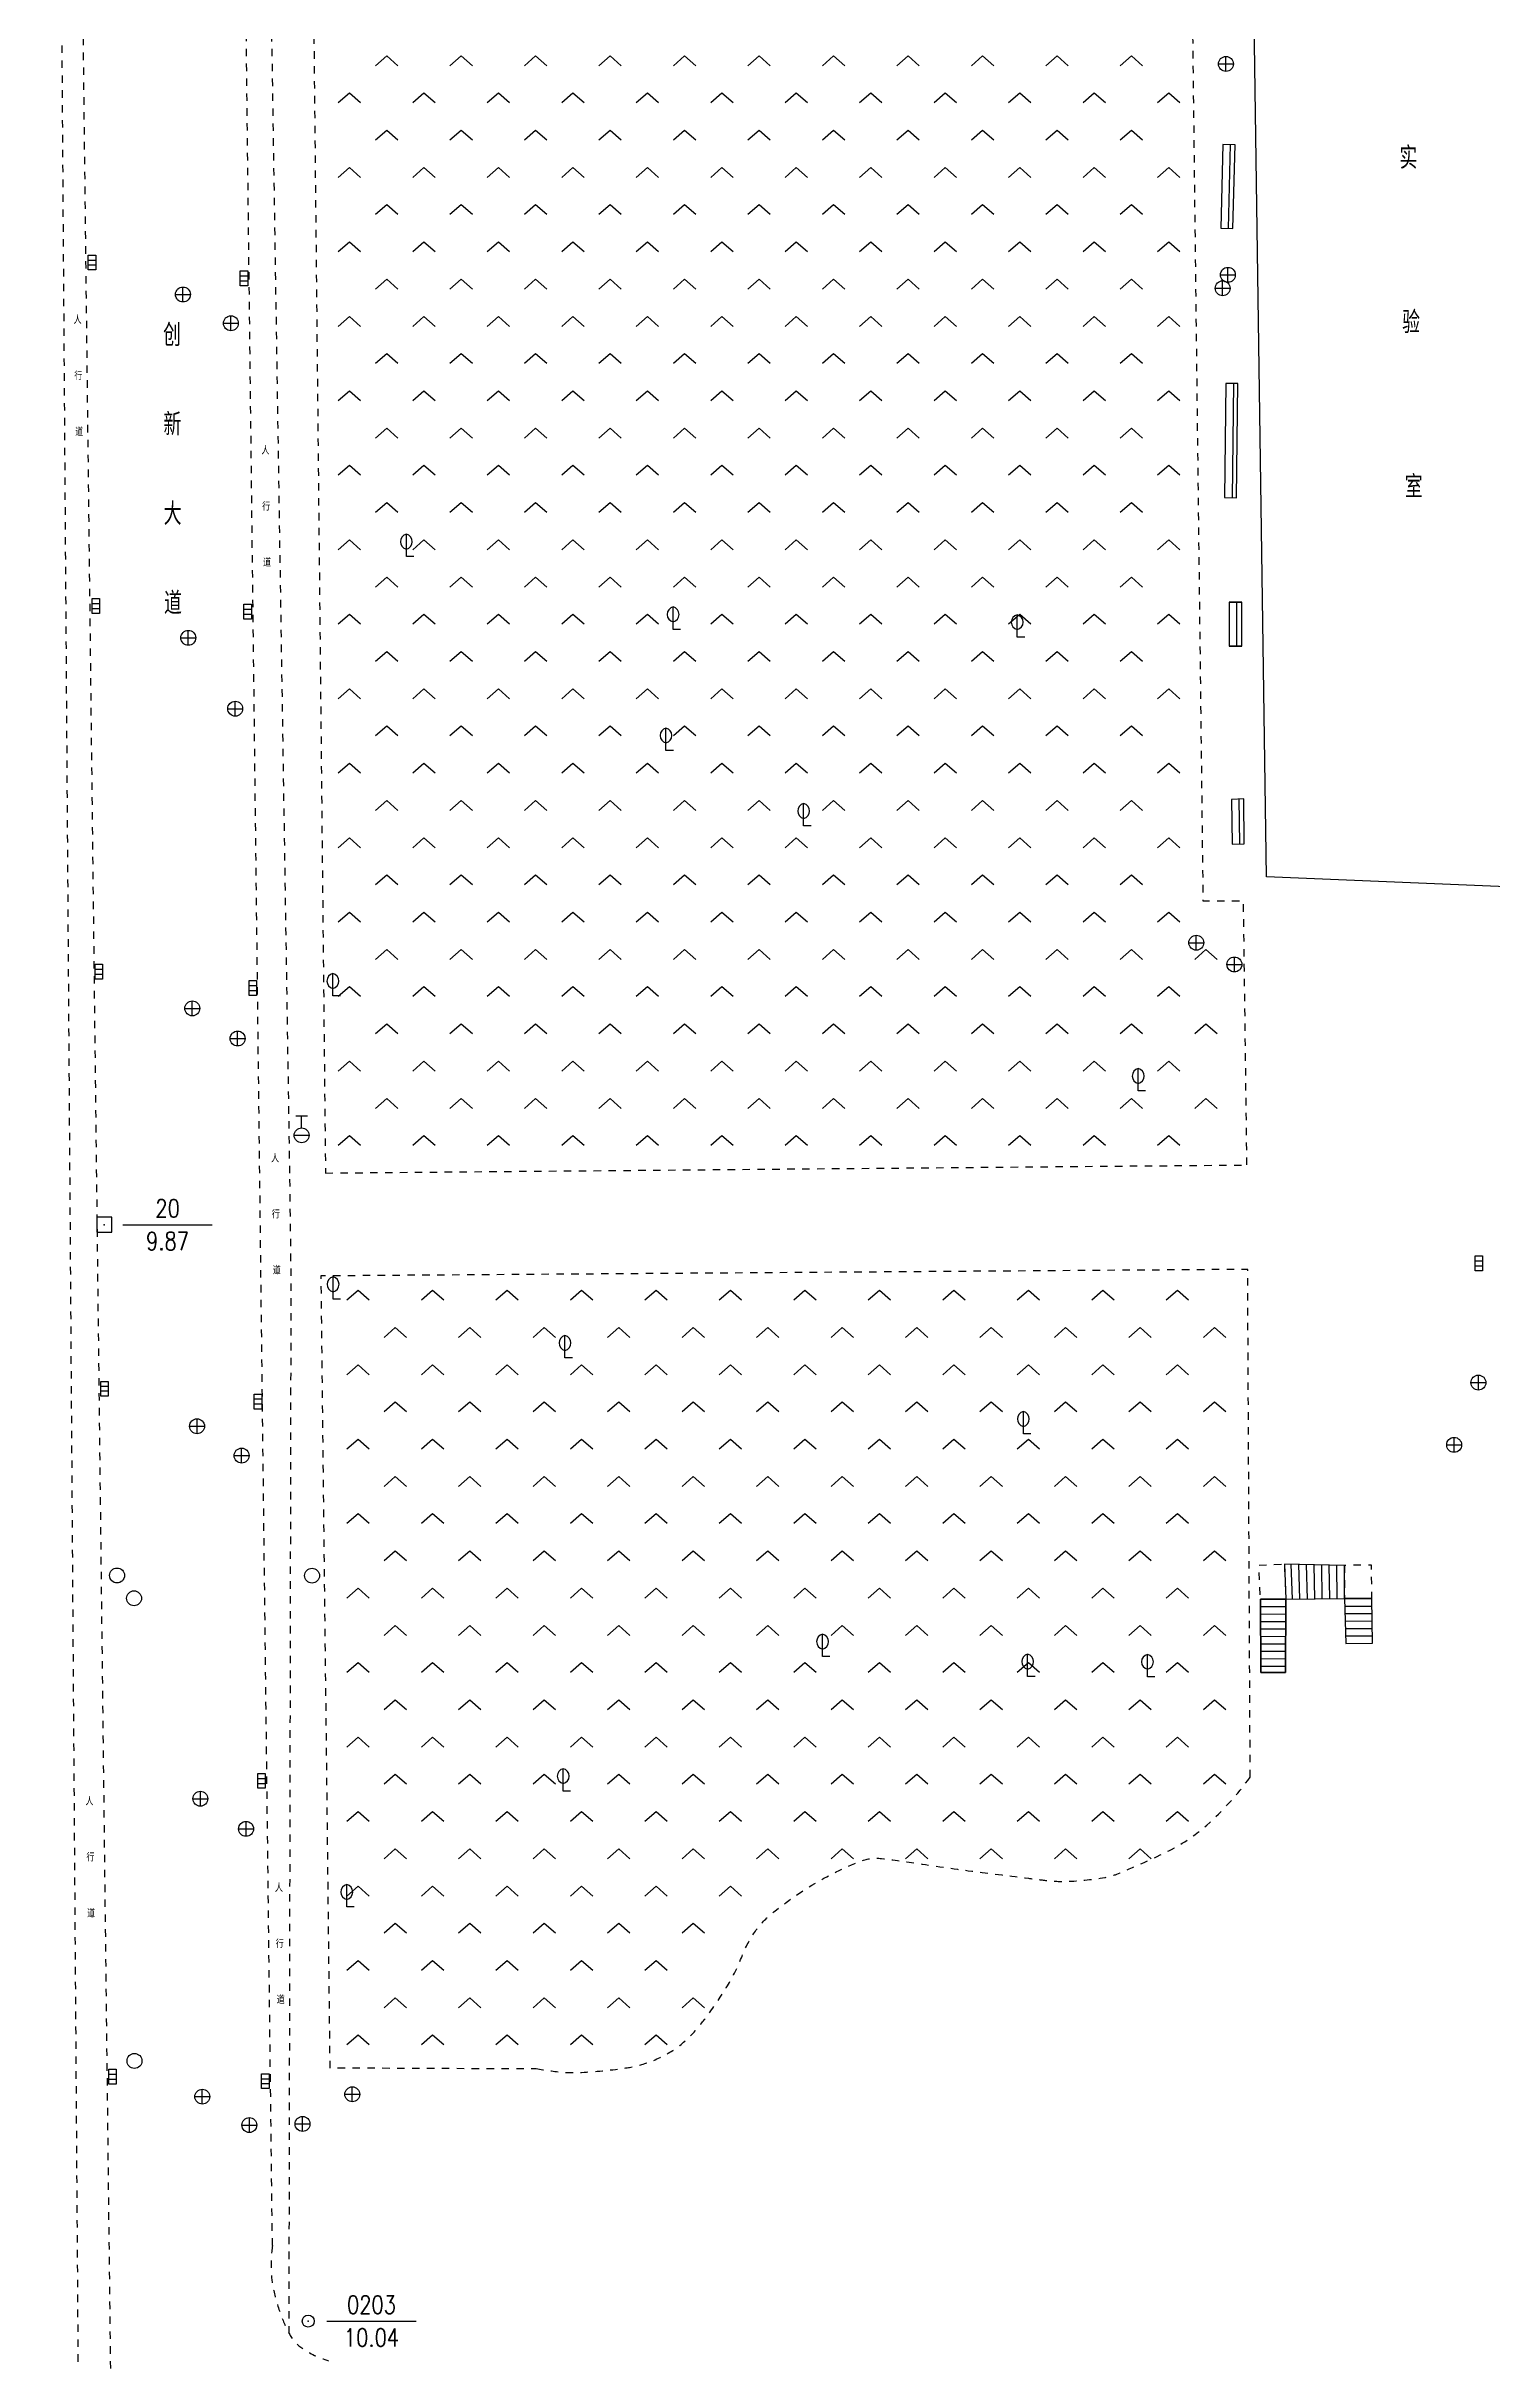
# Model space of a CAD drawing. Extents: x 1059 to 1761, y 608 to 1213.
# Drawn here: x 1472.4 to 1569.5, y 885.2 to 1040.6 of the extents above; entities that cross this region are included whole.
import ezdxf
from ezdxf.enums import TextEntityAlignment as Align

# ---------------------------------------------------------------- set-up
doc = ezdxf.new("R2010")
doc.units = 0
doc.header["$LTSCALE"] = 0.5
doc.header["$PDSIZE"] = 0.2
doc.linetypes.add('X6', pattern=[2, 1, -1])
doc.layers.get('0').update_dxf_attribs({"linetype": 'CONTINUOUS'})
doc.layers.add('ASSIST', color=7, linetype='CONTINUOUS', plot=False)
for name, color, linetype in [('DLSS', 4, 'CONTINUOUS'), ('GXYZ', 2, 'CONTINUOUS'), ('JMD', 6, 'CONTINUOUS'), ('KZD', 1, 'CONTINUOUS'), ('ZBTZ', 3, 'CONTINUOUS')]:
    doc.layers.add(name, color=color, linetype=linetype)
doc.styles.add('HZ', font='rs.shx', dxfattribs={"width": 0.8, "bigfont": 'hztxt.shx'})

# ---------------------------------------------------------------- blocks, each defined once
blk = doc.blocks.new('gc041')
for p, q in [((-1, 0.5), (1, 0.5)), ((-1, -0.5), (-1, 0.5)), ((-0.33, 0.5), (-0.33, -0.5)), ((0.33, 0.5), (0.33, -0.5)), ((1, 0.5), (1, -0.5)), ((1, -0.5), (-1, -0.5))]:
    blk.add_line(p, q)
blk = doc.blocks.new('gc188')
blk.add_circle((0, 0), 1)
blk = doc.blocks.new('gc043')
for p, q in [((-1, 0), (1, 0)), ((0, -1), (0, 1))]:
    blk.add_line(p, q)
blk.add_circle((0, 0), 1)
blk = doc.blocks.new('gc133')
for p, q in [((-1, 0), (1, 0)), ((-0.8, 2.6), (0.8, 2.6)), ((0, 1), (0, 2.6))]:
    blk.add_line(p, q)
blk.add_circle((0, 0), 1)
blk = doc.blocks.new('gc143')
for p, q in [((0, 0), (0, 3)), ((1, 0), (0, 0))]:
    blk.add_line(p, q)
for centre, start, end in [((0.225, 2), 102.68038, 257.31962), ((-0.225, 2), 282.68038, 77.31962)]:
    blk.add_arc(centre, 1.025, start, end)
blk = doc.blocks.new('gc211')
for p, q in [((0, 0), (-1.5, -1.32)), ((1.5, -1.32), (0, 0))]:
    blk.add_line(p, q)
blk = doc.blocks.new('gc117')
blk.add_circle((0, 0), 0.8)
blk.add_point((0, 0))
blk = doc.blocks.new('gc115')
blk.add_lwpolyline([(-1, -1), (1, -1), (1, 1), (-1, 1)], close=True)
blk.add_point((0, 0))

msp = doc.modelspace()

# ---------------------------------------------------------------- linework, layer by layer
at = {"linetype": 'Continuous', "elevation": 22.78, "flags": 128}
msp.add_lwpolyline([(1553.88, 936.36), (1553.9, 931.43), (1555.56, 931.42), (1555.59, 936.35)], close=True, dxfattribs=at)
at = {"layer": 'ASSIST', "linetype": 'Continuous'}
for p, q in [((1551.77, 1003.29, 10.38), (1551.77, 1000.33, 3.96)), ((1551.77, 1003.29, 10.38), (1552.63, 1003.29, 5.01)), ((1552.63, 1000.33, 10.07), (1552.63, 1003.29, 3.28)), ((1552.63, 1000.33, 10.07), (1551.77, 1000.33, 3.97))]:
    msp.add_line(p, q, dxfattribs=at)
at = {"layer": 'ASSIST', "linetype": 'Continuous', "flags": 128}
for points in [[(1552.17, 1033.99), (1551.35, 1034.02), (1551.21, 1028.4), (1552.03, 1028.37)], [(1552.36, 1017.96), (1551.56, 1017.97), (1551.47, 1010.31), (1552.26, 1010.3)], [(1552.63, 1003.29), (1551.77, 1003.29), (1551.77, 1000.33), (1552.63, 1000.33)], [(1552.77, 990.07), (1551.93, 990.04), (1551.98, 987.04), (1552.79, 987.07)]]:
    msp.add_lwpolyline(points, close=True, dxfattribs=at)
for points, elevation in [([(1555.59, 936.35), (1559.53, 936.39), (1559.53, 938.62), (1555.49, 938.71)], 0.02), ([(1553.9, 931.43), (1553.88, 936.36), (1555.59, 936.35), (1555.56, 931.42)], 10.16), ([(1559.53, 936.39), (1559.61, 933.38), (1561.4, 933.39), (1561.35, 936.4)], 10.16)]:
    msp.add_lwpolyline(points, close=True, dxfattribs=dict(at, elevation=elevation))
at = {"layer": 'DLSS', "linetype": 'X6', "flags": 128}
for points in [[(1488.72, 964.94), (1485.2, 1187.99), (1488.58, 1195.35), (1526.25, 1195.88)], [(1472.37, 1189.65), (1474.67, 860.01)], [(1487.55, 892.95), (1484.06, 1187.77)], [(1473.13, 1186.17), (1478.56, 724.18)], [(1552.97, 965.5), (1552.74, 983.22), (1550.04, 983.22), (1549.18, 1055.13), (1551.87, 1055.19)], [(1490.22, 1052.27), (1491.11, 964.96)], [(1491.11, 964.96), (1552.97, 965.5)], [(1488.67, 887.05), (1488.81, 957.98), (1488.72, 964.94)], [(1553.19, 924.4), (1553.02, 958.49), (1490.8, 958.05), (1491.4, 904.89), (1505.25, 904.83)]]:
    msp.add_lwpolyline(points, dxfattribs=at)
at = {"layer": 'DLSS', "linetype": 'X6', "elevation": 0.02, "flags": 128}
for points in [[(1555.59, 936.35), (1553.88, 936.36), (1553.78, 938.64), (1555.49, 938.71), (1555.59, 936.35)], [(1559.53, 938.62), (1559.53, 936.39), (1561.35, 936.4), (1561.34, 938.63), (1559.53, 938.62)]]:
    msp.add_lwpolyline(points, dxfattribs=at)
at = {"layer": 'DLSS', "linetype": 'X6', "flags": 128}
for points in [[(1505.25, 904.83, 0.022717), (1507.09, 904.59, 0.034985), (1508.29, 904.58, 0.019034), (1511.11, 904.85, 0.039381), (1512.44, 905.14, 0.062629), (1514.23, 905.93, 0.067497), (1515.65, 907.07, 0.029947), (1516.67, 908.29, 0.019966), (1518.02, 910.26, 0.048353), (1519.03, 912.28, -0.057481), (1519.91, 913.98, -0.071583), (1521.06, 915.23, -0.036473), (1523.77, 917.15, -0.044212), (1527.07, 918.77, -0.120308), (1528.43, 918.94, -0.010824), (1530.92, 918.6, 0.007031), (1534.74, 918.06, 0.000763), (1538.3, 917.61, 0.002194), (1539.53, 917.46, 0.042076), (1541.06, 917.41, 0.026913), (1543.42, 917.66, 0.058267), (1544.24, 917.89, 0.013699), (1547.55, 919.37, 0.070469), (1550.27, 921.18, 0.052987), (1553.19, 924.4)], [(1487.55, 892.95, 0.036952), (1487.46, 891.37, 0.047592), (1487.59, 890.15, 0.032774), (1488.06, 888.46, 0.03745), (1488.67, 887.05, 0.120665), (1489.52, 886.08, 0.078017), (1491.31, 885.22)]]:
    msp.add_lwpolyline(points, format="xyb", dxfattribs=at)
at = {"layer": 'JMD', "linetype": 'Continuous'}
for p, q in [((1554.28, 984.85), (1553.28, 1055.27, 10.06)), ((1551.35, 1034.02), (1551.21, 1028.4)), ((1552.17, 1033.99), (1551.35, 1034.02)), ((1551.85, 1034), (1551.71, 1028.38)), ((1551.21, 1028.4), (1552.03, 1028.37)), ((1551.56, 1017.97), (1551.47, 1010.31)), ((1552.36, 1017.96), (1551.56, 1017.97)), ((1552.06, 1017.96), (1551.97, 1010.3)), ((1551.47, 1010.31), (1552.26, 1010.3)), ((1552.63, 1003.29), (1551.77, 1003.29)), ((1551.77, 1003.29), (1551.77, 1000.33)), ((1552.27, 1003.29), (1552.27, 1000.33)), ((1551.77, 1000.33), (1552.63, 1000.33)), ((1552.77, 990.07), (1551.93, 990.04)), ((1551.93, 990.04), (1551.98, 987.04)), ((1552.43, 990.06), (1552.46, 987.05)), ((1551.98, 987.04), (1552.79, 987.07)), ((1570.93, 984.16, 9.92), (1554.28, 984.85)), ((1559.53, 938.62, 0.02), (1555.49, 938.71, 0.02)), ((1556.03, 936.35, 0.02), (1555.94, 938.7, 0.02)), ((1556.53, 936.36, 0.02), (1556.45, 938.69, 0.02)), ((1557.03, 936.36, 0.02), (1556.96, 938.68, 0.02)), ((1557.53, 936.37, 0.02), (1557.48, 938.66, 0.02)), ((1558.03, 936.37, 0.02), (1557.99, 938.65, 0.02)), ((1558.53, 936.38, 0.02), (1558.5, 938.64, 0.02)), ((1559.03, 936.38, 0.02), (1559.01, 938.63, 0.02)), ((1559.53, 936.39, 10.16), (1559.53, 938.62, 10.16)), ((1559.53, 936.39, 0.02), (1559.53, 938.62, 0.02)), ((1553.9, 931.43, 10.16), (1553.88, 936.36, 10.16)), ((1553.88, 935.86, 10.16), (1555.59, 935.85, 10.16)), ((1555.59, 936.35, 10.16), (1555.56, 931.42, 10.16)), ((1555.59, 936.35, 0.02), (1559.53, 936.39, 0.02)), ((1559.53, 936.39, 10.16), (1559.61, 933.38, 10.16)), ((1559.53, 936.38, 10.16), (1561.35, 936.39, 10.16)), ((1559.54, 935.88, 10.16), (1561.36, 935.89, 10.16)), ((1561.4, 933.39, 10.16), (1561.35, 936.4, 10.16)), ((1553.89, 935.36, 10.16), (1555.59, 935.35, 10.16)), ((1553.89, 934.86, 10.16), (1555.58, 934.85, 10.16)), ((1553.89, 934.36, 10.16), (1555.58, 934.35, 10.16)), ((1559.56, 935.38, 10.16), (1561.37, 935.39, 10.16)), ((1559.57, 934.88, 10.16), (1561.38, 934.89, 10.16)), ((1559.58, 934.38, 10.16), (1561.38, 934.39, 10.16)), ((1553.89, 933.86, 10.16), (1555.58, 933.85, 10.16)), ((1553.89, 933.36, 10.16), (1555.58, 933.35, 10.16)), ((1553.9, 932.86, 10.16), (1555.57, 932.85, 10.16)), ((1559.6, 933.88, 10.16), (1561.39, 933.89, 10.16)), ((1553.9, 932.36, 10.16), (1555.57, 932.35, 10.16)), ((1553.9, 931.86, 10.16), (1555.57, 931.85, 10.16))]:
    msp.add_line(p, q, dxfattribs=at)
at = {"layer": 'KZD', "linetype": 'Continuous'}
for p, q in [((1477.51, 961.49), (1483.51, 961.49)), ((1491.2, 887.88), (1497.2, 887.88))]:
    msp.add_line(p, q, dxfattribs=at)

# ---------------------------------------------------------------- block references
at = {"layer": 'GXYZ', "linetype": 'Continuous', "xscale": 0.5, "yscale": 0.5}
for name, p in [('gc043', (1551.56, 1039.42, 10.35)), ('gc043', (1481.54, 1023.94, 10.7)), ('gc043', (1551.34, 1024.36, 10.36)), ('gc043', (1551.69, 1025.26, 10.36)), ('gc043', (1484.76, 1022.01, 10.62)), ('gc043', (1481.9, 1000.89, 10.34)), ('gc043', (1485.05, 996.13, 10.25)), ('gc043', (1549.57, 980.42, 10.45)), ('gc043', (1552.13, 978.96, 10.16)), ('gc043', (1482.17, 976.01, 10.08)), ('gc043', (1485.21, 973.99, 10.02)), ('gc133', (1489.51, 967.49, 10.15)), ('gc043', (1568.51, 950.89, 10.12)), ('gc043', (1482.49, 947.96, 9.91)), ('gc043', (1566.88, 946.71, 10.12)), ('gc043', (1485.48, 945.99, 9.86)), ('gc188', (1477.12, 937.94, 9.84)), ('gc188', (1490.21, 937.93, 10.05)), ('gc188', (1478.26, 936.41, 9.85)), ('gc043', (1482.71, 922.95, 9.88)), ('gc043', (1485.78, 920.93, 9.86)), ('gc188', (1478.29, 905.35, 9.82)), ('gc043', (1482.84, 902.95, 9.9)), ('gc043', (1492.91, 903.11, 10.06)), ('gc043', (1489.57, 901.12, 10)), ('gc043', (1486, 901.04, 9.86))]:
    msp.add_blockref(name, p, dxfattribs=at)
at = {"layer": 'GXYZ', "linetype": 'Continuous', "xscale": 0.5, "yscale": 0.5, "zscale": 0.5}
for p, rotation in [((1475.44, 1026.09, 10.62), 90), ((1485.64, 1025.02, 10.62), 90), ((1475.7, 1003.03, 10.31), 90), ((1485.89, 1002.65, 10.31), 90), ((1475.89, 978.47, 10.03), 90), ((1486.23, 977.38, 10.02), 90), ((1568.54, 958.9, 10.13), 90), ((1476.28, 950.47, 9.85), 270), ((1486.58, 949.61, 9.83), 270), ((1486.81, 924.15, 9.83), 90), ((1476.82, 904.29, 9.8), 90), ((1487.07, 903.99, 9.84), 90)]:
    msp.add_blockref('gc041', p, dxfattribs=dict(at, rotation=rotation))
at = {"layer": 'KZD', "linetype": 'Continuous', "xscale": 0.5, "yscale": 0.5}
for name, p in [('gc115', (1476.26, 961.49, 9.87)), ('gc117', (1489.95, 887.88, 10.04))]:
    msp.add_blockref(name, p, dxfattribs=at)
at = {"layer": 'ZBTZ', "linetype": 'Continuous', "xscale": 0.5, "yscale": 0.5}
for name, p in [('gc211', (1495.22, 1039.96)), ('gc211', (1500.22, 1039.96)), ('gc211', (1505.22, 1039.96)), ('gc211', (1510.22, 1039.96)), ('gc211', (1515.22, 1039.96)), ('gc211', (1520.22, 1039.96)), ('gc211', (1525.22, 1039.96)), ('gc211', (1530.22, 1039.96)), ('gc211', (1535.22, 1039.96)), ('gc211', (1540.22, 1039.96)), ('gc211', (1545.22, 1039.96)), ('gc211', (1492.72, 1037.46)), ('gc211', (1497.72, 1037.46)), ('gc211', (1502.72, 1037.46)), ('gc211', (1507.72, 1037.46)), ('gc211', (1512.72, 1037.46)), ('gc211', (1517.72, 1037.46)), ('gc211', (1522.72, 1037.46)), ('gc211', (1527.72, 1037.46)), ('gc211', (1532.72, 1037.46)), ('gc211', (1537.72, 1037.46)), ('gc211', (1542.72, 1037.46)), ('gc211', (1547.72, 1037.46)), ('gc211', (1495.22, 1034.96)), ('gc211', (1500.22, 1034.96)), ('gc211', (1505.22, 1034.96)), ('gc211', (1510.22, 1034.96)), ('gc211', (1515.22, 1034.96)), ('gc211', (1520.22, 1034.96)), ('gc211', (1525.22, 1034.96)), ('gc211', (1530.22, 1034.96)), ('gc211', (1535.22, 1034.96)), ('gc211', (1540.22, 1034.96)), ('gc211', (1545.22, 1034.96)), ('gc211', (1492.72, 1032.46)), ('gc211', (1497.72, 1032.46)), ('gc211', (1502.72, 1032.46)), ('gc211', (1507.72, 1032.46)), ('gc211', (1512.72, 1032.46)), ('gc211', (1517.72, 1032.46)), ('gc211', (1522.72, 1032.46)), ('gc211', (1527.72, 1032.46)), ('gc211', (1532.72, 1032.46)), ('gc211', (1537.72, 1032.46)), ('gc211', (1542.72, 1032.46)), ('gc211', (1547.72, 1032.46)), ('gc211', (1495.22, 1029.96)), ('gc211', (1500.22, 1029.96)), ('gc211', (1505.22, 1029.96)), ('gc211', (1510.22, 1029.96)), ('gc211', (1515.22, 1029.96)), ('gc211', (1520.22, 1029.96)), ('gc211', (1525.22, 1029.96)), ('gc211', (1530.22, 1029.96)), ('gc211', (1535.22, 1029.96)), ('gc211', (1540.22, 1029.96)), ('gc211', (1545.22, 1029.96)), ('gc211', (1492.72, 1027.46)), ('gc211', (1497.72, 1027.46)), ('gc211', (1502.72, 1027.46)), ('gc211', (1507.72, 1027.46)), ('gc211', (1512.72, 1027.46)), ('gc211', (1517.72, 1027.46)), ('gc211', (1522.72, 1027.46)), ('gc211', (1527.72, 1027.46)), ('gc211', (1532.72, 1027.46)), ('gc211', (1537.72, 1027.46)), ('gc211', (1542.72, 1027.46)), ('gc211', (1547.72, 1027.46)), ('gc211', (1495.22, 1024.96)), ('gc211', (1500.22, 1024.96)), ('gc211', (1505.22, 1024.96)), ('gc211', (1510.22, 1024.96)), ('gc211', (1515.22, 1024.96)), ('gc211', (1520.22, 1024.96)), ('gc211', (1525.22, 1024.96)), ('gc211', (1530.22, 1024.96)), ('gc211', (1535.22, 1024.96)), ('gc211', (1540.22, 1024.96)), ('gc211', (1545.22, 1024.96)), ('gc211', (1492.72, 1022.46)), ('gc211', (1497.72, 1022.46)), ('gc211', (1502.72, 1022.46)), ('gc211', (1507.72, 1022.46)), ('gc211', (1512.72, 1022.46)), ('gc211', (1517.72, 1022.46)), ('gc211', (1522.72, 1022.46)), ('gc211', (1527.72, 1022.46)), ('gc211', (1532.72, 1022.46)), ('gc211', (1537.72, 1022.46)), ('gc211', (1542.72, 1022.46)), ('gc211', (1547.72, 1022.46)), ('gc211', (1495.22, 1019.96)), ('gc211', (1500.22, 1019.96)), ('gc211', (1505.22, 1019.96)), ('gc211', (1510.22, 1019.96)), ('gc211', (1515.22, 1019.96)), ('gc211', (1520.22, 1019.96)), ('gc211', (1525.22, 1019.96)), ('gc211', (1530.22, 1019.96)), ('gc211', (1535.22, 1019.96)), ('gc211', (1540.22, 1019.96)), ('gc211', (1545.22, 1019.96)), ('gc211', (1492.72, 1017.46)), ('gc211', (1497.72, 1017.46)), ('gc211', (1502.72, 1017.46)), ('gc211', (1507.72, 1017.46)), ('gc211', (1512.72, 1017.46)), ('gc211', (1517.72, 1017.46)), ('gc211', (1522.72, 1017.46)), ('gc211', (1527.72, 1017.46)), ('gc211', (1532.72, 1017.46)), ('gc211', (1537.72, 1017.46)), ('gc211', (1542.72, 1017.46)), ('gc211', (1547.72, 1017.46)), ('gc211', (1495.22, 1014.96)), ('gc211', (1500.22, 1014.96)), ('gc211', (1505.22, 1014.96)), ('gc211', (1510.22, 1014.96)), ('gc211', (1515.22, 1014.96)), ('gc211', (1520.22, 1014.96)), ('gc211', (1525.22, 1014.96)), ('gc211', (1530.22, 1014.96)), ('gc211', (1535.22, 1014.96)), ('gc211', (1540.22, 1014.96)), ('gc211', (1545.22, 1014.96)), ('gc211', (1492.72, 1012.46)), ('gc211', (1497.72, 1012.46)), ('gc211', (1502.72, 1012.46)), ('gc211', (1507.72, 1012.46)), ('gc211', (1512.72, 1012.46)), ('gc211', (1517.72, 1012.46)), ('gc211', (1522.72, 1012.46)), ('gc211', (1527.72, 1012.46)), ('gc211', (1532.72, 1012.46)), ('gc211', (1537.72, 1012.46)), ('gc211', (1542.72, 1012.46)), ('gc211', (1547.72, 1012.46)), ('gc211', (1495.22, 1009.96)), ('gc211', (1500.22, 1009.96)), ('gc211', (1505.22, 1009.96)), ('gc211', (1510.22, 1009.96)), ('gc211', (1515.22, 1009.96)), ('gc211', (1520.22, 1009.96)), ('gc211', (1525.22, 1009.96)), ('gc211', (1530.22, 1009.96)), ('gc211', (1535.22, 1009.96)), ('gc211', (1540.22, 1009.96)), ('gc211', (1545.22, 1009.96)), ('gc211', (1492.72, 1007.46)), ('gc143', (1496.54, 1006.34, 11.03)), ('gc211', (1497.72, 1007.46)), ('gc211', (1502.72, 1007.46)), ('gc211', (1507.72, 1007.46)), ('gc211', (1512.72, 1007.46)), ('gc211', (1517.72, 1007.46)), ('gc211', (1522.72, 1007.46)), ('gc211', (1527.72, 1007.46)), ('gc211', (1532.72, 1007.46)), ('gc211', (1537.72, 1007.46)), ('gc211', (1542.72, 1007.46)), ('gc211', (1547.72, 1007.46)), ('gc211', (1495.22, 1004.96)), ('gc211', (1500.22, 1004.96)), ('gc211', (1505.22, 1004.96)), ('gc211', (1510.22, 1004.96)), ('gc211', (1515.22, 1004.96)), ('gc211', (1520.22, 1004.96)), ('gc211', (1525.22, 1004.96)), ('gc211', (1530.22, 1004.96)), ('gc211', (1535.22, 1004.96)), ('gc211', (1540.22, 1004.96)), ('gc211', (1545.22, 1004.96)), ('gc143', (1514.45, 1001.46, 11.15)), ('gc211', (1492.72, 1002.46)), ('gc211', (1497.72, 1002.46)), ('gc211', (1502.72, 1002.46)), ('gc211', (1507.72, 1002.46)), ('gc211', (1512.72, 1002.46)), ('gc211', (1517.72, 1002.46)), ('gc211', (1522.72, 1002.46)), ('gc211', (1527.72, 1002.46)), ('gc211', (1532.72, 1002.46)), ('gc211', (1537.72, 1002.46)), ('gc143', (1537.55, 1000.94, 11.03)), ('gc211', (1542.72, 1002.46)), ('gc211', (1547.72, 1002.46)), ('gc211', (1495.22, 999.96)), ('gc211', (1500.22, 999.96)), ('gc211', (1505.22, 999.96)), ('gc211', (1510.22, 999.96)), ('gc211', (1515.22, 999.96)), ('gc211', (1520.22, 999.96)), ('gc211', (1525.22, 999.96)), ('gc211', (1530.22, 999.96)), ('gc211', (1535.22, 999.96)), ('gc211', (1540.22, 999.96)), ('gc211', (1545.22, 999.96)), ('gc211', (1492.72, 997.46)), ('gc211', (1497.72, 997.46)), ('gc211', (1502.72, 997.46)), ('gc211', (1507.72, 997.46)), ('gc211', (1512.72, 997.46)), ('gc211', (1517.72, 997.46)), ('gc211', (1522.72, 997.46)), ('gc211', (1527.72, 997.46)), ('gc211', (1532.72, 997.46)), ('gc211', (1537.72, 997.46)), ('gc211', (1542.72, 997.46)), ('gc211', (1547.72, 997.46)), ('gc211', (1495.22, 994.96)), ('gc211', (1500.22, 994.96)), ('gc211', (1505.22, 994.96)), ('gc211', (1510.22, 994.96)), ('gc211', (1515.22, 994.96)), ('gc211', (1520.22, 994.96)), ('gc211', (1525.22, 994.96)), ('gc211', (1530.22, 994.96)), ('gc211', (1535.22, 994.96)), ('gc211', (1540.22, 994.96)), ('gc211', (1545.22, 994.96)), ('gc143', (1513.97, 993.33, 11.42)), ('gc211', (1492.72, 992.46)), ('gc211', (1497.72, 992.46)), ('gc211', (1502.72, 992.46)), ('gc211', (1507.72, 992.46)), ('gc211', (1512.72, 992.46)), ('gc211', (1517.72, 992.46)), ('gc211', (1522.72, 992.46)), ('gc211', (1527.72, 992.46)), ('gc211', (1532.72, 992.46)), ('gc211', (1537.72, 992.46)), ('gc211', (1542.72, 992.46)), ('gc211', (1547.72, 992.46)), ('gc211', (1495.22, 989.96)), ('gc211', (1500.22, 989.96)), ('gc211', (1505.22, 989.96)), ('gc211', (1510.22, 989.96)), ('gc211', (1515.22, 989.96)), ('gc211', (1520.22, 989.96)), ('gc143', (1523.21, 988.26, 11.09)), ('gc211', (1525.22, 989.96)), ('gc211', (1530.22, 989.96)), ('gc211', (1535.22, 989.96)), ('gc211', (1540.22, 989.96)), ('gc211', (1545.22, 989.96)), ('gc211', (1492.72, 987.46)), ('gc211', (1497.72, 987.46)), ('gc211', (1502.72, 987.46)), ('gc211', (1507.72, 987.46)), ('gc211', (1512.72, 987.46)), ('gc211', (1517.72, 987.46)), ('gc211', (1522.72, 987.46)), ('gc211', (1527.72, 987.46)), ('gc211', (1532.72, 987.46)), ('gc211', (1537.72, 987.46)), ('gc211', (1542.72, 987.46)), ('gc211', (1547.72, 987.46)), ('gc211', (1495.22, 984.96)), ('gc211', (1500.22, 984.96)), ('gc211', (1505.22, 984.96)), ('gc211', (1510.22, 984.96)), ('gc211', (1515.22, 984.96)), ('gc211', (1520.22, 984.96)), ('gc211', (1525.22, 984.96)), ('gc211', (1530.22, 984.96)), ('gc211', (1535.22, 984.96)), ('gc211', (1540.22, 984.96)), ('gc211', (1545.22, 984.96)), ('gc211', (1492.72, 982.46)), ('gc211', (1497.72, 982.46)), ('gc211', (1502.72, 982.46)), ('gc211', (1507.72, 982.46)), ('gc211', (1512.72, 982.46)), ('gc211', (1517.72, 982.46)), ('gc211', (1522.72, 982.46)), ('gc211', (1527.72, 982.46)), ('gc211', (1532.72, 982.46)), ('gc211', (1537.72, 982.46)), ('gc211', (1542.72, 982.46)), ('gc211', (1547.72, 982.46)), ('gc211', (1495.22, 979.96)), ('gc211', (1500.22, 979.96)), ('gc211', (1505.22, 979.96)), ('gc211', (1510.22, 979.96)), ('gc211', (1515.22, 979.96)), ('gc211', (1520.22, 979.96)), ('gc211', (1525.22, 979.96)), ('gc211', (1530.22, 979.96)), ('gc211', (1535.22, 979.96)), ('gc211', (1540.22, 979.96)), ('gc211', (1545.22, 979.96)), ('gc211', (1550.22, 979.96)), ('gc143', (1491.61, 976.85, 10.31)), ('gc211', (1492.72, 977.46)), ('gc211', (1497.72, 977.46)), ('gc211', (1502.72, 977.46)), ('gc211', (1507.72, 977.46)), ('gc211', (1512.72, 977.46)), ('gc211', (1517.72, 977.46)), ('gc211', (1522.72, 977.46)), ('gc211', (1527.72, 977.46)), ('gc211', (1532.72, 977.46)), ('gc211', (1537.72, 977.46)), ('gc211', (1542.72, 977.46)), ('gc211', (1547.72, 977.46)), ('gc211', (1495.22, 974.96)), ('gc211', (1500.22, 974.96)), ('gc211', (1505.22, 974.96)), ('gc211', (1510.22, 974.96)), ('gc211', (1515.22, 974.96)), ('gc211', (1520.22, 974.96)), ('gc211', (1525.22, 974.96)), ('gc211', (1530.22, 974.96)), ('gc211', (1535.22, 974.96)), ('gc211', (1540.22, 974.96)), ('gc211', (1545.22, 974.96)), ('gc211', (1550.22, 974.96)), ('gc211', (1492.72, 972.46)), ('gc211', (1497.72, 972.46)), ('gc211', (1502.72, 972.46)), ('gc211', (1507.72, 972.46)), ('gc211', (1512.72, 972.46)), ('gc211', (1517.72, 972.46)), ('gc211', (1522.72, 972.46)), ('gc211', (1527.72, 972.46)), ('gc211', (1532.72, 972.46)), ('gc211', (1537.72, 972.46)), ('gc211', (1542.72, 972.46)), ('gc143', (1545.67, 970.47, 10.76)), ('gc211', (1547.72, 972.46)), ('gc211', (1495.22, 969.96)), ('gc211', (1500.22, 969.96)), ('gc211', (1505.22, 969.96)), ('gc211', (1510.22, 969.96)), ('gc211', (1515.22, 969.96)), ('gc211', (1520.22, 969.96)), ('gc211', (1525.22, 969.96)), ('gc211', (1530.22, 969.96)), ('gc211', (1535.22, 969.96)), ('gc211', (1540.22, 969.96)), ('gc211', (1545.22, 969.96)), ('gc211', (1550.22, 969.96)), ('gc211', (1492.72, 967.46)), ('gc211', (1497.72, 967.46)), ('gc211', (1502.72, 967.46)), ('gc211', (1507.72, 967.46)), ('gc211', (1512.72, 967.46)), ('gc211', (1517.72, 967.46)), ('gc211', (1522.72, 967.46)), ('gc211', (1527.72, 967.46)), ('gc211', (1532.72, 967.46)), ('gc211', (1537.72, 967.46)), ('gc211', (1542.72, 967.46)), ('gc211', (1547.72, 967.46)), ('gc143', (1491.62, 956.49, 10.21)), ('gc211', (1493.3, 957.08)), ('gc211', (1498.3, 957.08)), ('gc211', (1503.3, 957.08)), ('gc211', (1508.3, 957.08)), ('gc211', (1513.3, 957.08)), ('gc211', (1518.3, 957.08)), ('gc211', (1523.3, 957.08)), ('gc211', (1528.3, 957.08)), ('gc211', (1533.3, 957.08)), ('gc211', (1538.3, 957.08)), ('gc211', (1543.3, 957.08)), ('gc211', (1548.3, 957.08)), ('gc211', (1495.8, 954.58)), ('gc211', (1500.8, 954.58)), ('gc211', (1505.8, 954.58)), ('gc211', (1510.8, 954.58)), ('gc211', (1515.8, 954.58)), ('gc211', (1520.8, 954.58)), ('gc211', (1525.8, 954.58)), ('gc211', (1530.8, 954.58)), ('gc211', (1535.8, 954.58)), ('gc211', (1540.8, 954.58)), ('gc211', (1545.8, 954.58)), ('gc211', (1550.8, 954.58)), ('gc143', (1507.19, 952.55, 10.44)), ('gc211', (1493.3, 952.08)), ('gc211', (1498.3, 952.08)), ('gc211', (1503.3, 952.08)), ('gc211', (1508.3, 952.08)), ('gc211', (1513.3, 952.08)), ('gc211', (1518.3, 952.08)), ('gc211', (1523.3, 952.08)), ('gc211', (1528.3, 952.08)), ('gc211', (1533.3, 952.08)), ('gc211', (1538.3, 952.08)), ('gc211', (1543.3, 952.08)), ('gc211', (1548.3, 952.08)), ('gc211', (1495.8, 949.58)), ('gc211', (1500.8, 949.58)), ('gc211', (1505.8, 949.58)), ('gc211', (1510.8, 949.58)), ('gc211', (1515.8, 949.58)), ('gc211', (1520.8, 949.58)), ('gc211', (1525.8, 949.58)), ('gc211', (1530.8, 949.58)), ('gc211', (1535.8, 949.58)), ('gc143', (1537.96, 947.45, 10.66)), ('gc211', (1540.8, 949.58)), ('gc211', (1545.8, 949.58)), ('gc211', (1550.8, 949.58)), ('gc211', (1493.3, 947.08)), ('gc211', (1498.3, 947.08)), ('gc211', (1503.3, 947.08)), ('gc211', (1508.3, 947.08)), ('gc211', (1513.3, 947.08)), ('gc211', (1518.3, 947.08)), ('gc211', (1523.3, 947.08)), ('gc211', (1528.3, 947.08)), ('gc211', (1533.3, 947.08)), ('gc211', (1538.3, 947.08)), ('gc211', (1543.3, 947.08)), ('gc211', (1548.3, 947.08)), ('gc211', (1495.8, 944.58)), ('gc211', (1500.8, 944.58)), ('gc211', (1505.8, 944.58)), ('gc211', (1510.8, 944.58)), ('gc211', (1515.8, 944.58)), ('gc211', (1520.8, 944.58)), ('gc211', (1525.8, 944.58)), ('gc211', (1530.8, 944.58)), ('gc211', (1535.8, 944.58)), ('gc211', (1540.8, 944.58)), ('gc211', (1545.8, 944.58)), ('gc211', (1550.8, 944.58)), ('gc211', (1493.3, 942.08)), ('gc211', (1498.3, 942.08)), ('gc211', (1503.3, 942.08)), ('gc211', (1508.3, 942.08)), ('gc211', (1513.3, 942.08)), ('gc211', (1518.3, 942.08)), ('gc211', (1523.3, 942.08)), ('gc211', (1528.3, 942.08)), ('gc211', (1533.3, 942.08)), ('gc211', (1538.3, 942.08)), ('gc211', (1543.3, 942.08)), ('gc211', (1548.3, 942.08)), ('gc211', (1495.8, 939.58)), ('gc211', (1500.8, 939.58)), ('gc211', (1505.8, 939.58)), ('gc211', (1510.8, 939.58)), ('gc211', (1515.8, 939.58)), ('gc211', (1520.8, 939.58)), ('gc211', (1525.8, 939.58)), ('gc211', (1530.8, 939.58)), ('gc211', (1535.8, 939.58)), ('gc211', (1540.8, 939.58)), ('gc211', (1545.8, 939.58)), ('gc211', (1550.8, 939.58)), ('gc211', (1493.3, 937.08)), ('gc211', (1498.3, 937.08)), ('gc211', (1503.3, 937.08)), ('gc211', (1508.3, 937.08)), ('gc211', (1513.3, 937.08)), ('gc211', (1518.3, 937.08)), ('gc211', (1523.3, 937.08)), ('gc211', (1528.3, 937.08)), ('gc211', (1533.3, 937.08)), ('gc211', (1538.3, 937.08)), ('gc211', (1543.3, 937.08)), ('gc211', (1548.3, 937.08)), ('gc211', (1495.8, 934.58)), ('gc211', (1500.8, 934.58)), ('gc211', (1505.8, 934.58)), ('gc211', (1510.8, 934.58)), ('gc211', (1515.8, 934.58)), ('gc211', (1520.8, 934.58)), ('gc211', (1525.8, 934.58)), ('gc211', (1530.8, 934.58)), ('gc211', (1535.8, 934.58)), ('gc211', (1540.8, 934.58)), ('gc211', (1545.8, 934.58)), ('gc211', (1550.8, 934.58)), ('gc143', (1524.48, 932.5, 11.14)), ('gc211', (1493.3, 932.08)), ('gc211', (1498.3, 932.08)), ('gc211', (1503.3, 932.08)), ('gc211', (1508.3, 932.08)), ('gc211', (1513.3, 932.08)), ('gc211', (1518.3, 932.08)), ('gc211', (1523.3, 932.08)), ('gc211', (1528.3, 932.08)), ('gc211', (1533.3, 932.08)), ('gc211', (1538.3, 932.08)), ('gc143', (1538.25, 931.16, 10.62)), ('gc211', (1543.3, 932.08)), ('gc143', (1546.29, 931.14, 10.58)), ('gc211', (1548.3, 932.08)), ('gc211', (1495.8, 929.58)), ('gc211', (1500.8, 929.58)), ('gc211', (1505.8, 929.58)), ('gc211', (1510.8, 929.58)), ('gc211', (1515.8, 929.58)), ('gc211', (1520.8, 929.58)), ('gc211', (1525.8, 929.58)), ('gc211', (1530.8, 929.58)), ('gc211', (1535.8, 929.58)), ('gc211', (1540.8, 929.58)), ('gc211', (1545.8, 929.58)), ('gc211', (1550.8, 929.58)), ('gc211', (1493.3, 927.08)), ('gc211', (1498.3, 927.08)), ('gc211', (1503.3, 927.08)), ('gc211', (1508.3, 927.08)), ('gc211', (1513.3, 927.08)), ('gc211', (1518.3, 927.08)), ('gc211', (1523.3, 927.08)), ('gc211', (1528.3, 927.08)), ('gc211', (1533.3, 927.08)), ('gc211', (1538.3, 927.08)), ('gc211', (1543.3, 927.08)), ('gc211', (1548.3, 927.08)), ('gc143', (1507.07, 923.47, 10.2)), ('gc211', (1495.8, 924.58)), ('gc211', (1500.8, 924.58)), ('gc211', (1505.8, 924.58)), ('gc211', (1510.8, 924.58)), ('gc211', (1515.8, 924.58)), ('gc211', (1520.8, 924.58)), ('gc211', (1525.8, 924.58)), ('gc211', (1530.8, 924.58)), ('gc211', (1535.8, 924.58)), ('gc211', (1540.8, 924.58)), ('gc211', (1545.8, 924.58)), ('gc211', (1550.8, 924.58)), ('gc211', (1493.3, 922.08)), ('gc211', (1498.3, 922.08)), ('gc211', (1503.3, 922.08)), ('gc211', (1508.3, 922.08)), ('gc211', (1513.3, 922.08)), ('gc211', (1518.3, 922.08)), ('gc211', (1523.3, 922.08)), ('gc211', (1528.3, 922.08)), ('gc211', (1533.3, 922.08)), ('gc211', (1538.3, 922.08)), ('gc211', (1543.3, 922.08)), ('gc211', (1548.3, 922.08)), ('gc211', (1495.8, 919.58)), ('gc211', (1500.8, 919.58)), ('gc211', (1505.8, 919.58)), ('gc211', (1510.8, 919.58)), ('gc211', (1515.8, 919.58)), ('gc211', (1520.8, 919.58)), ('gc211', (1525.8, 919.58)), ('gc211', (1530.8, 919.58)), ('gc211', (1535.8, 919.58)), ('gc211', (1540.8, 919.58)), ('gc211', (1545.8, 919.58)), ('gc143', (1492.54, 915.69, 10.04)), ('gc211', (1493.3, 917.08)), ('gc211', (1498.3, 917.08)), ('gc211', (1503.3, 917.08)), ('gc211', (1508.3, 917.08)), ('gc211', (1513.3, 917.08)), ('gc211', (1518.3, 917.08)), ('gc211', (1495.8, 914.58)), ('gc211', (1500.8, 914.58)), ('gc211', (1505.8, 914.58)), ('gc211', (1510.8, 914.58)), ('gc211', (1515.8, 914.58)), ('gc211', (1493.3, 912.08)), ('gc211', (1498.3, 912.08)), ('gc211', (1503.3, 912.08)), ('gc211', (1508.3, 912.08)), ('gc211', (1513.3, 912.08)), ('gc211', (1495.8, 909.58)), ('gc211', (1500.8, 909.58)), ('gc211', (1505.8, 909.58)), ('gc211', (1510.8, 909.58)), ('gc211', (1515.8, 909.58)), ('gc211', (1493.3, 907.08)), ('gc211', (1498.3, 907.08)), ('gc211', (1503.3, 907.08)), ('gc211', (1508.3, 907.08)), ('gc211', (1513.3, 907.08))]:
    msp.add_blockref(name, p, dxfattribs=at)

# ---------------------------------------------------------------- texts
at = {"layer": 'DLSS', "linetype": 'Continuous', "style": 'HZ', "width": 0.8}
for s, height, p in [('人', 0.5, (1474.2, 1021.97)), ('创', 1.5, (1480.21, 1020.47)), ('行', 0.5, (1474.25, 1018.21)), ('新', 1.5, (1480.23, 1014.47)), ('道', 0.5, (1474.31, 1014.45)), ('人', 0.5, (1486.81, 1013.2)), ('大', 1.5, (1480.25, 1008.47)), ('行', 0.5, (1486.86, 1009.44)), ('道', 0.5, (1486.92, 1005.68)), ('道', 1.5, (1480.27, 1002.47)), ('人', 0.5, (1487.46, 965.68)), ('行', 0.5, (1487.51, 961.92)), ('道', 0.5, (1487.57, 958.16)), ('人', 0.5, (1475, 922.51)), ('行', 0.5, (1475.06, 918.75)), ('人', 0.5, (1487.72, 916.7)), ('道', 0.5, (1475.11, 914.99)), ('行', 0.5, (1487.77, 912.94)), ('道', 0.5, (1487.83, 909.19))]:
    msp.add_text(s, height=height, dxfattribs=at).set_placement(p)
at = {"layer": 'JMD', "linetype": 'Continuous', "style": 'HZ', "width": 0.8}
for s, p in [('实', (1563.21, 1032.37)), ('验', (1563.39, 1021.33)), ('室', (1563.57, 1010.29))]:
    msp.add_text(s, height=1.5, dxfattribs=at).set_placement(p)
at = {"layer": 'KZD', "linetype": 'Continuous', "style": 'HZ', "width": 0.8}
for s, p in [('20', (1480.51, 962.59)), ('9.87', (1480.51, 960.39)), ('0203', (1494.2, 888.98)), ('10.04', (1494.2, 886.78))]:
    msp.add_text(s, height=1.2, dxfattribs=at).set_placement(p, align=Align.MIDDLE)

doc.saveas('drawing.dxf')
